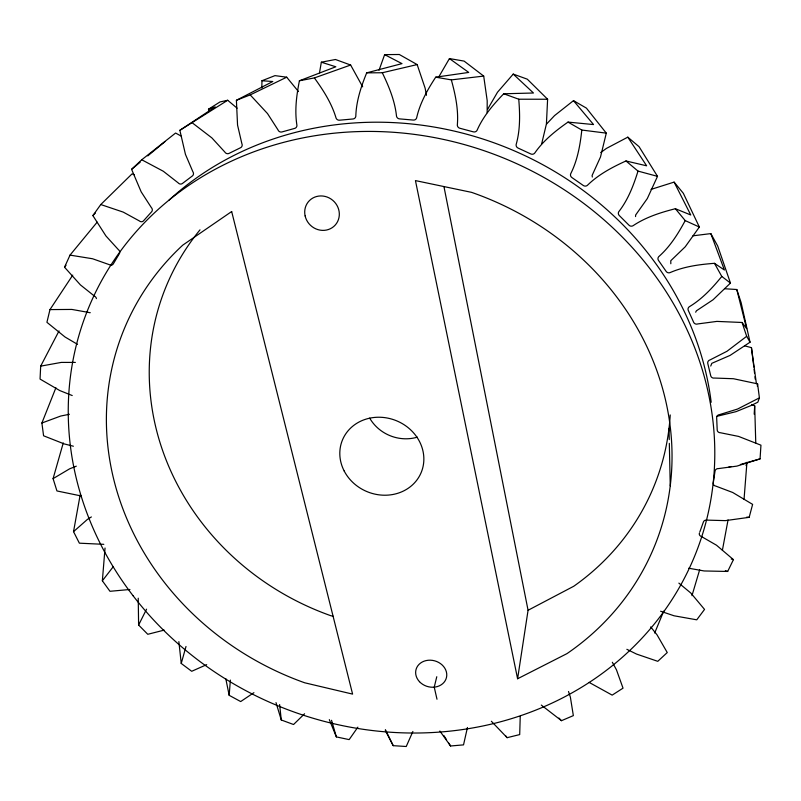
<?xml version="1.0" encoding="UTF-8"?>
<svg xmlns="http://www.w3.org/2000/svg" width="801" height="801" viewBox="0 0 801 801"><rect width="100%" height="100%" fill="white"/><g stroke="black" fill="none" stroke-linecap="round" stroke-linejoin="round"><path stroke-width="1.2" d="M520.239 716.354L519.699 734.587L507.123 737.681L491.363 721.26M487.158 112.701L487.198 100.716L483.704 76.085L464.099 61.096L449.431 58.573L438.628 77.176M261.847 87.9L261.947 80.741L272.791 81.512L236.395 100.295L237.557 125.106L241.842 143.559A3.264 3.024 52.4 0 1 240.52 147.744L229.036 153.391A3.264 3.004 51.9 0 1 224.781 151.98L211.875 137.892L192.03 122.653L179.865 130.313L185.442 154.353L192.841 171.674A3.234 2.944 50.2 0 1 192.34 175.98L182.418 183.479A3.224 2.924 49.7 0 1 178.112 182.818L163.314 171.254L141.747 159.769L131.594 169.331L141.166 191.839L151.299 207.509A3.184 2.864 47.9 0 1 151.589 211.814L143.519 220.826A3.174 2.844 47.4 0 1 139.314 220.906L123.224 212.105L100.776 204.545L92.876 215.589L105.922 235.945L118.298 249.562A3.134 2.783 45.6 0 1 119.349 253.717L113.301 263.879A3.124 2.763 45 0 1 109.337 264.67L92.556 258.753L70.027 255.119L64.531 267.214L80.44 284.926L94.558 296.19A3.084 2.703 43.2 0 1 96.42 298.623M253.917 692.665L240.68 701.566L229.176 695.318L230.378 680.089M59.024 330.933L40.681 366.137L40.05 379.073L59.755 390.548L72.22 395.544M754.182 414.187L754.692 405.897L751.578 404.475M699.844 531.914L703.388 522.012A3.104 2.733 -0.2 0 1 707.223 520.129L725.426 520.63L749.175 517.326L752.62 504.38L732.705 492.485L715.834 486.107A3.144 2.793 -2 0 1 713.25 482.913L715.033 471.118A3.154 2.814 -2.6 0 1 718.497 468.585L736.85 466.122L760.059 458.883L760.95 445.186L738.592 436.415L720.419 432.74A3.194 2.874 -4.4 0 1 717.205 429.937L716.665 417.721A3.204 2.894 -4.9 0 1 719.638 414.588L737.541 409.051L759.408 397.867L757.586 383.859L733.426 378.723L714.502 378.052A3.234 2.964 -6.6 0 1 710.727 375.769L707.794 363.534A3.244 2.974 -7.2 0 1 710.147 359.869L726.978 351.279L746.672 336.3L742.076 322.483L716.885 321.401L697.851 323.924A3.274 3.034 -8.8 0 1 693.636 322.262L688.299 310.448A3.284 3.054 -9.3 0 1 689.941 306.362C702.467 298.693 712.59 287.749 721.781 276.435L714.472 263.319C699.593 264.44 684.485 266.453 670.657 272.35A3.294 3.114 -10.8 0 1 666.142 271.399L658.532 260.465A3.304 3.124 -11.2 0 1 659.363 256.09C670.347 246.227 678.277 233.502 685.205 220.595L675.373 208.721C660.845 212.415 646.227 217.031 633.621 225.341A3.314 3.174 -12.3 0 1 628.955 225.171L619.313 215.559A3.314 3.184 -12.5 0 1 619.283 211.043C628.274 199.239 633.651 185.151 638.007 171.094L625.971 160.961C612.334 167.179 598.768 174.338 587.914 184.831A3.314 3.224 -12.1 0 1 583.278 185.472L571.914 177.562A3.304 3.234 -11.4 0 1 571.033 173.076C577.651 159.699 580.214 144.761 581.806 130.042L568.009 122.092C555.784 130.663 543.809 140.165 535.158 152.48A3.294 3.264 -1.3 0 1 530.733 153.922L518.087 148.065A3.294 3.274 9.3 0 1 516.365 143.759C520.32 129.291 519.979 114.042 518.748 99.214L503.729 93.777C493.386 104.43 483.474 115.975 477.366 129.642A3.304 3.264 50 0 1 473.321 131.845L459.874 128.26A3.304 3.254 53.1 0 1 457.391 124.305C458.522 109.276 455.318 94.298 451.333 79.88L435.714 77.176C427.624 89.532 420.165 102.688 416.8 117.186A3.314 3.214 56.4 0 1 413.286 120.07L399.579 118.888A3.314 3.204 56.6 0 1 396.425 115.434C394.713 100.415 388.835 86.248 382.297 72.751L366.688 72.851C361.151 86.458 356.385 100.726 355.834 115.524A3.314 3.164 56.1 0 1 352.971 118.979L339.524 120.2A3.304 3.144 55.8 0 1 335.849 117.347C331.444 102.928 323.183 90.042 314.382 77.927L299.404 80.771C296.57 95.119 294.618 109.947 296.801 124.515A3.294 3.094 54.5 0 1 294.678 128.4L281.992 131.935A3.294 3.084 54 0 1 277.937 129.782L267.494 113.552L250.202 94.898L236.395 100.295M635.543 216.58L635.654 214.988L647.318 198.538L657.511 176.35L639.068 146.683L627.794 137.161L606.377 148.445L600.71 152.56M744.039 499.343L746.943 462.267L746.071 465.641M129.952 589.486L109.977 591.298L102.358 580.785L105.041 548.034M710.747 366.047L711.809 363.324L730.061 355.414L750.046 342.207L741.115 302.588L736.79 289.511L724.895 288.76M757.335 386.232L757.586 383.859M319.499 72.761L321.351 62.208L335.459 59.494L350.638 65.031L362.683 86.848M517.596 678.757L415.449 180.595L471.579 192.36A286.538 258.953 22 0 1 666.843 406.037A286.538 258.953 22 0 1 566.938 653.646L517.596 678.757L528.069 610.272L443.984 186.763M103.8 544.33L79.369 543.178L73.532 531.644L80.19 494.808M546.532 124.075L554.532 115.614L573.476 100.646L586.402 108.105L606.297 133.136L600.49 157.016L592.119 175.429L592.309 177.041M722.392 550.297L728.049 519.899M467.454 727.458L463.529 744.87L450.573 745.991L439.869 731.013M206.698 664.64L191.709 671.288L181.246 663.458L186.002 646.467M541.696 143.699L546.422 123.955L547.604 99.244L527.298 79.179L513.231 74.093L497.491 92.245L488.39 107.935A3.104 3.074 66.5 0 1 487.569 109.306M72.741 275.144L49.972 309.597L46.919 322.312L65.061 337.021L77.517 344.35M436.775 676.725L434.242 687.168L436.996 699.243M81.312 495.989L56.941 490.953L53.086 478.638L63.259 442.943M691.974 595.664L699.653 569.791M379.013 70.318L384.63 54.628L399.298 54.498L417.161 64.581L425.141 88.22L426.452 95.309M759.408 397.867L757.836 402.192L751.338 405.416L736.049 411.654L716.905 416.31M73.382 446.217L64.21 443.914L43.584 435.794L41.892 423.008L55.9 387.754M412.885 731.473L406.237 746.502L393.211 745.671L385.391 729.671M654.677 633.03L663.719 611.133M164.185 630.117L147.774 634.292L138.613 625.03L146.573 609.171M688.7 568.219L704.129 570.963L727.678 571.453L733.436 559.629L716.464 545.191L701.346 536.48A3.094 2.713 0.3 0 1 699.443 533.015M695.689 312.22L696.379 310.818L713.06 299.764L730.462 283.073L717.686 245.977L710.827 233.602L692.925 235.814M651.073 189.386L674.112 182.107L683.343 193.301L699.353 227.033L685.245 246.778L670.777 260.725L670.817 263.749M357.877 727.148L349.156 739.613L336.36 736.9L329.321 719.628M102.358 580.785L113.402 566.507M64.531 267.214L66.032 265.291M70.027 255.119L97.171 222.157M304.57 713.761L293.556 724.515L281.271 719.979L275.995 702.597M92.876 215.589L95.489 212.896M73.532 531.644L87.449 519.378L91.374 516.945M100.776 204.545L131.985 173.937L134.208 174.708M131.594 169.331L140.165 162.213M147.774 155.895L164.916 141.667M141.747 159.769L175.599 133.036L180.916 135.95M53.086 478.638L69.617 468.825L76.315 466.182M179.865 130.313L215.199 106.913L208.5 109.206L208.891 111.539M208.5 109.206L220.015 101.937L227.694 100.265L237.096 108.175M192.03 122.653L227.694 100.265M528.069 610.272L573.736 586.262A263.589 242.292 22 0 0 670.227 414.948M250.202 94.898L286.698 77.196L298.493 91.584M41.892 423.008L60.686 416.049L69.417 414.277M541.296 705.08L561.471 720.69L573.346 715.623L570.362 697.05L568.49 691.493M261.947 80.741L274.983 75.624L286.698 77.196M299.404 80.771L335.809 66.783L321.351 62.208M314.382 77.927L350.638 65.031M760.059 458.883L740.374 464.51M366.688 72.851L401.972 63.629L384.63 54.628M40.681 366.137L61.287 362.412L75.374 362.412M382.297 72.751L417.161 64.581M435.714 77.176L468.735 72.43L449.431 58.573M451.333 79.88L483.704 76.085M729.01 466.793L731.273 466.542M49.972 309.597L71.86 309.436L88.761 312.45A3.064 2.683 42.7 0 0 90.263 312.69M503.729 93.777L533.466 93.006L513.231 74.093M518.748 99.214L547.604 99.244M746.742 517.136L749.175 517.326M568.009 122.092L593.551 124.566L573.476 100.646M581.806 130.042L606.297 133.136M333.156 616.249L330.763 615.689A263.589 242.292 22 0 1 199.99 229.857M625.971 160.961L646.647 165.817L627.794 137.161M744.62 345.832L751.438 347.654L756.424 383.789M731.223 559.038L733.436 559.629M638.007 171.094L657.511 176.35M725.356 570.723L727.678 571.453M675.373 208.721L690.752 214.978L674.112 182.107M660.595 611.233L674.072 615.789L696.76 619.824L704.54 609.411L690.842 593.05L678.868 583.118M685.205 220.595L699.353 227.033M626.863 649.311L636.525 654.067L657.771 661.326L667.253 652.555L657.06 634.873L650.692 626.903M714.472 263.319L724.394 269.997L710.827 233.602M589.085 682.382L612.174 695.128L623.028 688.159L616.44 669.756L612.324 662.257M721.781 276.435L730.462 283.073M558.938 718.056L561.471 720.69M505.621 735.779L507.123 737.681M742.076 322.483L746.632 328.63L736.79 289.511M443.814 735.498L446.517 739.703M448.55 742.847L450.573 745.991M746.672 336.3L750.046 342.207M385.311 730.452L393.211 745.671M336.36 736.9L331.534 720.299M225.762 678.617L229.176 695.318M281.271 719.979L279.629 704.55M751.438 347.654L753.851 367.008M754.131 369.431L754.542 373.066M754.953 376.71L755.223 379.133M178.863 641.611L181.246 663.458M754.692 405.897L755.764 442.873M669.005 428.365L669.246 439.609M669.326 443.364L670.247 485.847M138.233 598.177L138.613 625.03M417.321 437.156A39.199 35.945 22 0 1 369.692 418.112M169.081 200.09A319.509 290.503 22 0 1 497.671 144.16A319.509 290.503 22 0 1 711.178 402.262M231.669 211.534L182.768 245.136A286.538 258.953 22 0 0 304.72 682.792L352.6 694.107L231.669 211.534M344.2 471.018A42.593 38.378 22 0 0 416.86 480.069A42.593 38.378 22 0 0 384.43 417.581A42.593 38.378 22 0 0 344.2 471.018M419.474 681.681A15.74 13.337 16 0 0 445.937 679.198A15.74 13.337 16 0 0 428.205 660.254A15.74 13.337 16 0 0 419.474 681.681M133.076 595.744A327.479 296.22 22 0 0 688.92 569.121A327.479 296.22 22 0 0 352.57 131.815A327.479 296.22 22 0 0 133.076 595.744M305.131 215.95A17.782 16.741 42.7 0 0 333.767 226.493A17.782 16.741 42.7 0 0 327.148 197.046A17.782 16.741 42.7 0 0 305.131 215.95"/></g></svg>
